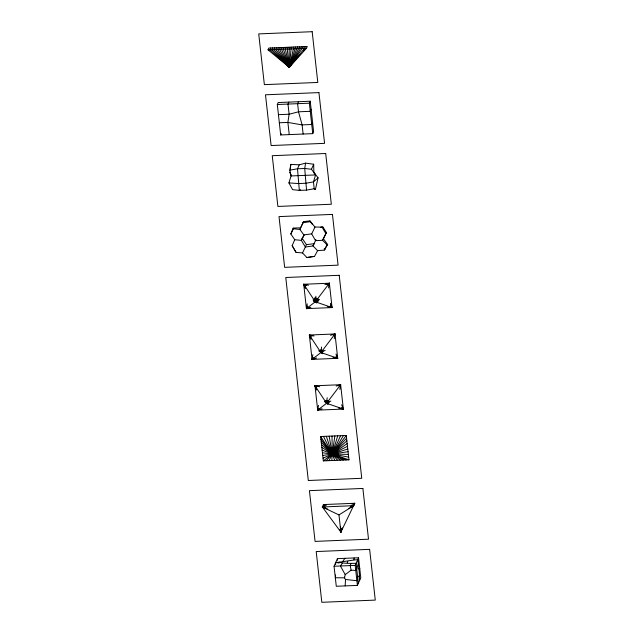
<?xml version="1.0" encoding="UTF-8"?>
<svg xmlns="http://www.w3.org/2000/svg" width="634" height="634" viewBox="0 0 634 634"><rect width="100%" height="100%" fill="white"/><g stroke="black" fill="none" stroke-linecap="round" stroke-linejoin="round"><path stroke-width="0.95" d="M332.264 447.35L331.875 460.53M335.584 574.959L335.338 577.748L344.421 577.836L345.49 579.468L345.197 585.903M335.671 564.466L335.687 562.556C343.113 561.843 350.301 560.29 357.719 559.648C358.757 566.59 359.502 573.263 359.644 580.332M358.345 583.28L356.102 563.317C350.475 563.372 344.753 563.65 339.364 562.271L339.016 563.071L335.782 562.342M315.367 299.874L315.312 301.784L306.42 308.631L303.718 284.27L329.371 283.216L332.073 307.577L306.42 308.631L307.221 303.892M332.311 451.131L331.891 455.925M270.71 47.994L269.933 49.753L289.278 67.307L306.491 48.247L307.268 46.488L268.784 48.073L268.016 49.832L289.278 67.307L291.101 48.881L291.878 47.122M353.93 559.695L354.113 557.952M315.906 296.244L315.312 301.784L316.738 303.004M312.855 354.644L312.055 359.383L337.708 358.321L335.006 333.967L309.352 335.021L312.055 359.383L320.947 352.536L321.541 346.988M327.176 397.74L326.581 403.279L317.689 410.127L314.987 385.773L340.64 384.711L343.343 409.073L317.689 410.127L318.49 405.388M352.346 507.026L353.685 505.694L354.747 503.277L323.419 504.569L322.349 506.978L340.878 532.1L341.235 529.152M290.269 169.207L290.855 164.372L299.248 164.832L305.58 163.12L313.679 164.238L313.862 172.408L318.086 177.821L315.391 189.511L314.218 188.75L306.539 190.105L299.319 190.398L292.575 189.645L288.922 182.909L291.054 175.943L289.825 170.142L290.855 164.372M315.692 298.986L315.312 301.784L332.073 307.577L330.362 303.274M322.373 353.756L320.947 352.536L321.367 349.635M334.871 435.93L332.216 454.031L329.022 460.649M342.225 527.845L340.878 532.1L340.062 529.311M305.58 163.12L304.716 168.493L306.539 190.105M294.747 239.731L292.155 245.659L296.046 252.38L302.505 252.918L305.358 247.038L301.364 240.365L294.747 239.731L290.84 233.994L293.162 228.105L300.603 227.804L303.527 221.638L309.899 220.901L314.979 227.043L322.975 227.131L326.399 232.535L322.603 240.31L315.526 240.658L311.706 233.867L314.979 227.043M326.875 401.465L326.581 403.279L328.008 404.508M328.571 287.955L329.371 283.216L324.917 284.571M334.205 338.707L335.006 333.967L330.552 335.315M339.84 389.45L340.64 384.711L336.186 386.066M315.645 299.922L315.312 301.784L317.182 302.37M333.508 447.295L332.216 454.031L330.472 455.989M340.276 529.35L340.878 532.1L341.449 529.255M272.636 47.915L271.859 49.674L289.278 67.307L293.796 47.043M335.996 354.026L337.708 358.321L320.947 352.536L321.327 350.657M332.913 451.313L332.216 454.031L326.177 460.759M316.35 298.138L315.312 301.784L313.624 301.427M356.704 569.134L358.028 564.529M327.406 400.514L326.581 403.279L343.343 409.073L341.631 404.777M337.724 435.82L332.216 454.031L323.324 460.878L320.622 436.517L346.275 435.463L348.977 459.824L323.324 460.878M274.562 47.835L273.785 49.595L289.278 67.307L295.721 46.964M315.859 300.001L315.312 301.784L317.119 302.156M318.68 350.705L320.947 352.536L321.842 349.825M307.316 306.056L306.42 308.631L310.874 307.276M328.475 285.791L329.371 283.216L326.835 284.436M350.879 563.729L350.222 565.583L351.07 570.18L345.221 574.666L344.421 577.836L344.801 577.154M332.858 452.216L332.216 454.031L329.839 455.545M334.601 447.644L332.216 454.031L334.728 460.411M347.242 562.794L347.773 561.383M276.487 47.756L275.711 49.515L289.278 67.307L297.647 46.884M300.603 227.804L299.898 229.453L304.043 235.174L301.364 240.365L303.924 235.063M319.829 351.141L320.947 352.536L321.684 350.8M357.631 579.016L356.887 580.72L345.49 579.468M278.405 47.677L277.629 49.436L289.278 67.307L304.566 48.327L305.342 46.567M280.331 47.598L279.554 49.357L289.278 67.307L303.417 46.647M282.257 47.518L281.48 49.278L289.278 67.307L301.499 46.726M284.183 47.439L283.406 49.198L289.278 67.307L299.573 46.805M286.1 47.36L285.332 49.119L289.278 67.307L289.175 48.961L289.952 47.201M288.026 47.281L287.25 49.04L289.278 67.307M277.304 104.507L278.168 102.557L310.232 101.234L313.608 131.69L312.752 133.639L280.688 134.963L277.304 104.507L309.368 103.191L310.232 101.234M288.85 102.114L287.994 104.071L289.12 114.223L287.884 122.425L289.239 134.606M280.688 134.963L281.258 133.655M298.471 101.717L297.615 103.675L298.511 111.798L302.117 124.898L303.131 134.036M311.136 109.357L310.272 111.307L298.511 111.798L289.12 114.223L278.429 114.659M312.594 122.552L311.738 124.502L302.117 124.898L287.884 122.425L279.332 122.782M299.248 164.832L297.504 168.795L299.319 190.398L300.611 189.764M314.218 188.75L313.458 181.903L315.581 174.929L311.468 169.254L313.679 164.238M304.177 234.865L311.706 233.867M302.038 238.162L306.428 244.621L305.358 247.038L313.037 245.944L317.602 250.652L324.251 250.121L327.683 244.542L323.356 238.677L325.448 234.453M315.526 240.658L315.859 239.906M334.055 566.249L337.415 558.641L358.543 557.769L360.77 577.78L357.41 585.396L336.282 586.268L334.055 566.249L355.191 565.385L358.543 557.769M293.162 228.105L293.391 228.771L299.898 229.453L303.527 221.638M340.569 435.701L332.216 454.031L323.023 458.176M323.356 238.677L322.603 240.31L327.009 244.779L327.683 244.542M312.839 357.679L312.055 359.383L316.509 358.028M334.221 335.663L335.006 333.967L333.357 334.95M316.12 300.025L315.312 301.784L313.79 300.793M316.532 299.153L315.312 301.784L313.045 299.961M316.913 298.337L315.312 301.784L314.06 300.397M315.859 239.811L313.037 245.944L314.02 243.725L306.428 244.621M333.436 451.471L332.216 454.031L329.371 454.594M327.81 400.736L326.581 403.279L324.307 401.457M307.276 306.872L306.42 308.631L308.956 307.403M328.515 284.975L329.371 283.216L327.081 284.65M352.163 506.938L353.685 505.694L322.349 506.978L338.976 514.927L340.878 532.1L354.747 503.277L351.957 504.173M290.84 233.994L293.391 228.771M325.638 234.065L326.399 232.535M324.251 250.121L327.009 244.779M327.477 401.544L326.581 403.279L328.491 403.359M302.505 252.918L306.904 257.57L314.464 256.461L317.602 250.652M335.861 447.453L332.216 454.031L322.722 455.466M322.143 408.779L317.689 410.127L318.664 408.462M339.666 386.383L340.64 384.711L339.055 385.876M343.422 435.582L332.216 454.031L333.096 455.505M356.649 568.999L355.753 570.465L351.07 570.18M333.199 452.478L332.216 454.031L322.421 452.763M316.311 300.215L315.312 301.784L313.576 299.502M328.103 400.918L326.581 403.279L314.987 385.773L319.694 386.748M314.06 335.996L309.352 335.021L320.947 352.536L321.985 350.919M316.889 299.43L315.312 301.784L303.718 284.27L308.425 285.245M342.875 561.296L344.88 558.332M333.896 451.614L332.216 454.031L329.609 453.508M342.273 563.317L340.41 565.988L345.221 574.666L345.538 574.214M328.222 401.021L326.581 403.279L325.686 401.528M336.82 447.739L332.216 454.031L322.12 450.053M320.004 350.974L320.947 352.536L335.006 333.967L333.682 335.426M339.317 386.043L340.64 384.711L326.581 403.279L325.828 401.512M346.275 435.463L332.216 454.031L337.573 460.292M327.77 401.782L326.581 403.279L325.567 400.498M316.501 300.334L315.312 301.784L313.798 299.288M319.274 408.962L317.689 410.127L318.87 408.684M339.459 386.154L340.64 384.711M320.471 350.689L320.947 352.536L322.223 351.03M317.19 299.7L315.312 301.784L314.519 300.199L315.312 301.784L317.079 301.839M328.547 401.092L326.581 403.279L326.011 400.426M297.338 57.488L299.985 54.556M303.298 50.886L304.621 49.42M307.648 307.268L306.42 308.631L308.71 307.189M328.143 284.579L329.371 283.216L315.312 301.784L314.694 300.048M313.378 357.917L312.055 359.383L313.703 358.392M346.576 438.173L332.216 454.031L328.998 452.208M334.197 451.844L332.216 454.031L321.818 447.35M333.436 452.692L332.216 454.031L321.517 444.64M353.471 504.64L354.747 503.277L353.138 504.284M318.038 298.939L315.312 301.784L314.9 299.993M357.687 577.273L359.169 575.727M317.689 410.127L319.013 408.803M316.707 300.508L315.312 301.784L314.464 297.956M346.869 440.876L332.216 454.031L328.784 450.94M320.828 349.659L320.947 352.536L323.11 350.602M318.086 177.821L313.458 181.903L305.778 183.25L298.559 183.551L288.922 182.909M337.201 449.775L332.216 454.031L321.224 441.93M328.816 401.409L326.581 403.279L326.272 401.457M318.308 299.422L315.312 301.784L315.019 299.945M334.419 452.304L332.216 454.031L329.197 450.378M316.794 300.674L315.312 301.784L315.177 299.906M347.17 443.586L332.216 454.031L320.923 439.227M328.19 402.17L326.581 403.279L326.526 400.339M320.899 350.673L320.947 352.536L322.548 351.505M338.976 514.927L353.685 505.694L350.824 506.217M337.177 450.98L332.216 454.031L331.17 452.494M317.658 300.358L315.312 301.784L315.185 297.925M348.66 508.579L353.685 505.694L350.848 506.479M351.07 507.089L353.685 505.694L351.989 506.463M317.055 300.865L315.312 301.784L317.143 301.689M319.584 299.549L315.312 301.784L318.117 301.348M322.674 352.179L320.947 352.536L325.218 350.301M330.853 401.053L326.581 403.279L328.412 403.248M347.472 446.288L332.216 454.031L328.959 449.149M334.681 452.834L332.216 454.031L320.622 436.517M306.904 257.57L309.067 257.087M329.117 402.233L326.581 403.279L328.412 402.907M320.947 352.536L322.738 351.822M337.66 451.923L332.216 454.031L328.46 447.398M318.046 300.754L315.312 301.784L317.222 301.277M347.773 448.999L332.216 454.031L331.305 452.28M334.063 453.651L332.216 454.031L323.467 436.406M289.825 170.142L297.504 168.795L304.716 168.493L311.468 169.254M337.787 453.088L332.216 454.031L331.083 451.392M303.028 222.756L310.684 221.591M348.074 451.701L332.216 454.031L329.91 447.842M309.852 256.976L313.782 256.429M320.368 227.289L322.975 227.131M268.016 49.832L306.491 48.247M348.375 454.412L332.216 454.031L326.32 436.287M337.922 454.245L332.216 454.031L331.828 452.264M313.909 256.437L314.464 256.461M334.118 454.142L332.216 454.031L331.653 451.162M324.751 508.46L322.349 506.978L325.187 507.208M324.949 508.333L322.349 506.978L325.21 507.422M324.188 248.893L325.226 249.067M348.676 457.114L332.216 454.031L331.011 447.398M327.366 306.594L332.073 307.577L330.623 305.097M333.001 357.346L337.708 358.321L336.115 356.086M338.635 408.098L343.343 409.073L342.13 407.646M326.383 505.219L323.419 504.569L324.196 505.187M337.66 455.315L332.216 454.031L329.173 436.168M327.746 509.157L322.349 506.978L324.188 507.469M336.694 455.418L332.216 454.031L332.018 436.049M348.977 459.824L332.216 454.031L340.426 460.173M322.349 506.978L326.019 508.278M306.499 285.276L303.718 284.27L305.429 288.573M329.292 306.571L332.073 307.577L330.409 305.319M346.124 459.943L332.216 454.031L334.38 455.553M335.727 455.561L332.216 454.031L343.279 460.062M311.912 336.186L309.352 335.021L311.064 339.317M335.148 357.156L337.708 358.321L336.21 357.093M306.309 285.506L303.718 284.27L305.168 286.75M329.49 306.341L332.073 307.577L330.552 306.325M323.419 504.569L325.115 505.377M316.699 390.068L314.987 385.773L316.643 386.7M341.678 408.145L343.343 409.073L342.003 407.876M313.917 188.528L315.391 189.511M316.2 387.2L314.987 385.773L316.429 386.859M341.9 407.987L343.343 409.073M305.239 285.522L303.718 284.27L305.382 286.528M310.85 336.25L309.352 335.021L310.937 337.264M314.987 385.773L316.326 386.97M292.155 245.659L296.046 252.38M309.899 220.901L312.53 224.642M314.29 173.042L315.581 174.929L291.054 175.943L289.912 172.099L291.275 175.681M321.969 226.964L325.876 233.645M341.607 528.788L341.948 529.691L341.853 528.867M309.368 103.191L312.752 133.639M355.191 565.385L357.41 585.396M337.415 558.641L337.605 560.345M340.426 526.347L340.878 532.1L340.83 530.159M340.656 528.312L340.878 532.1M359.732 568.444L359.034 569.134L358.995 568.524L359.732 568.444M312.174 31.7L258.727 33.903L264.362 84.647L317.8 82.452L312.174 31.7M318.934 92.604L265.488 94.799L271.122 145.551L324.568 143.347L318.934 92.604M325.694 153.499L272.248 155.702L277.882 206.446L331.328 204.251L325.694 153.499M332.454 214.403L279.008 216.598L284.642 267.35L338.088 265.147L332.454 214.403M339.214 275.299L285.768 277.502L308.306 480.501L361.752 478.298L339.214 275.299M362.878 488.449L309.432 490.653L315.066 541.396L368.512 539.201L362.878 488.449M369.638 549.353L316.2 551.548L321.826 602.3L375.273 600.097L369.638 549.353"/></g></svg>
